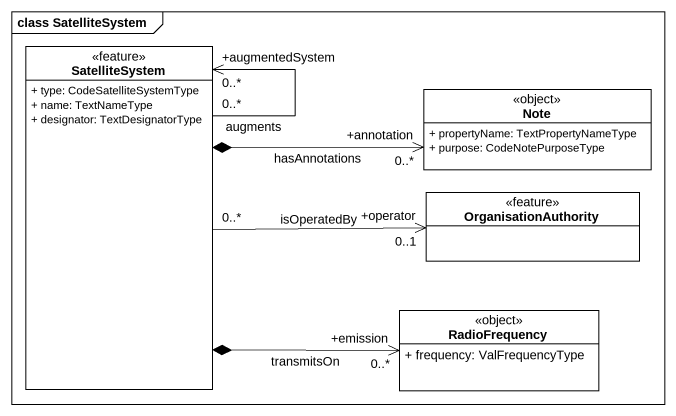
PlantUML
@startuml
mainframe class SatelliteSystem
hide circle
hide empty members
skinparam classAttributeIconSize 0
class SatelliteSystem <<feature>> {
  + type: CodeSatelliteSystemType
  + name: TextNameType
  + designator: TextDesignatorType
}
class "Note" as Note_ <<object>> #FFFFFF {
  + propertyName: TextPropertyNameType
  + purpose: CodeNotePurposeType
}
class OrganisationAuthority <<feature>>
class RadioFrequency <<object>> #FFFFFF {
  + frequency: ValFrequencyType
}
SatelliteSystem "0..*" --> "+augmentedSystem\n0..*" SatelliteSystem : augments
SatelliteSystem *-right-> "+annotation\n0..*" Note_ : hasAnnotations
SatelliteSystem "0..*" -right-> "+operator\n0..1" OrganisationAuthority : isOperatedBy
SatelliteSystem *-right-> "+emission\n0..*" RadioFrequency : transmitsOn
@enduml
